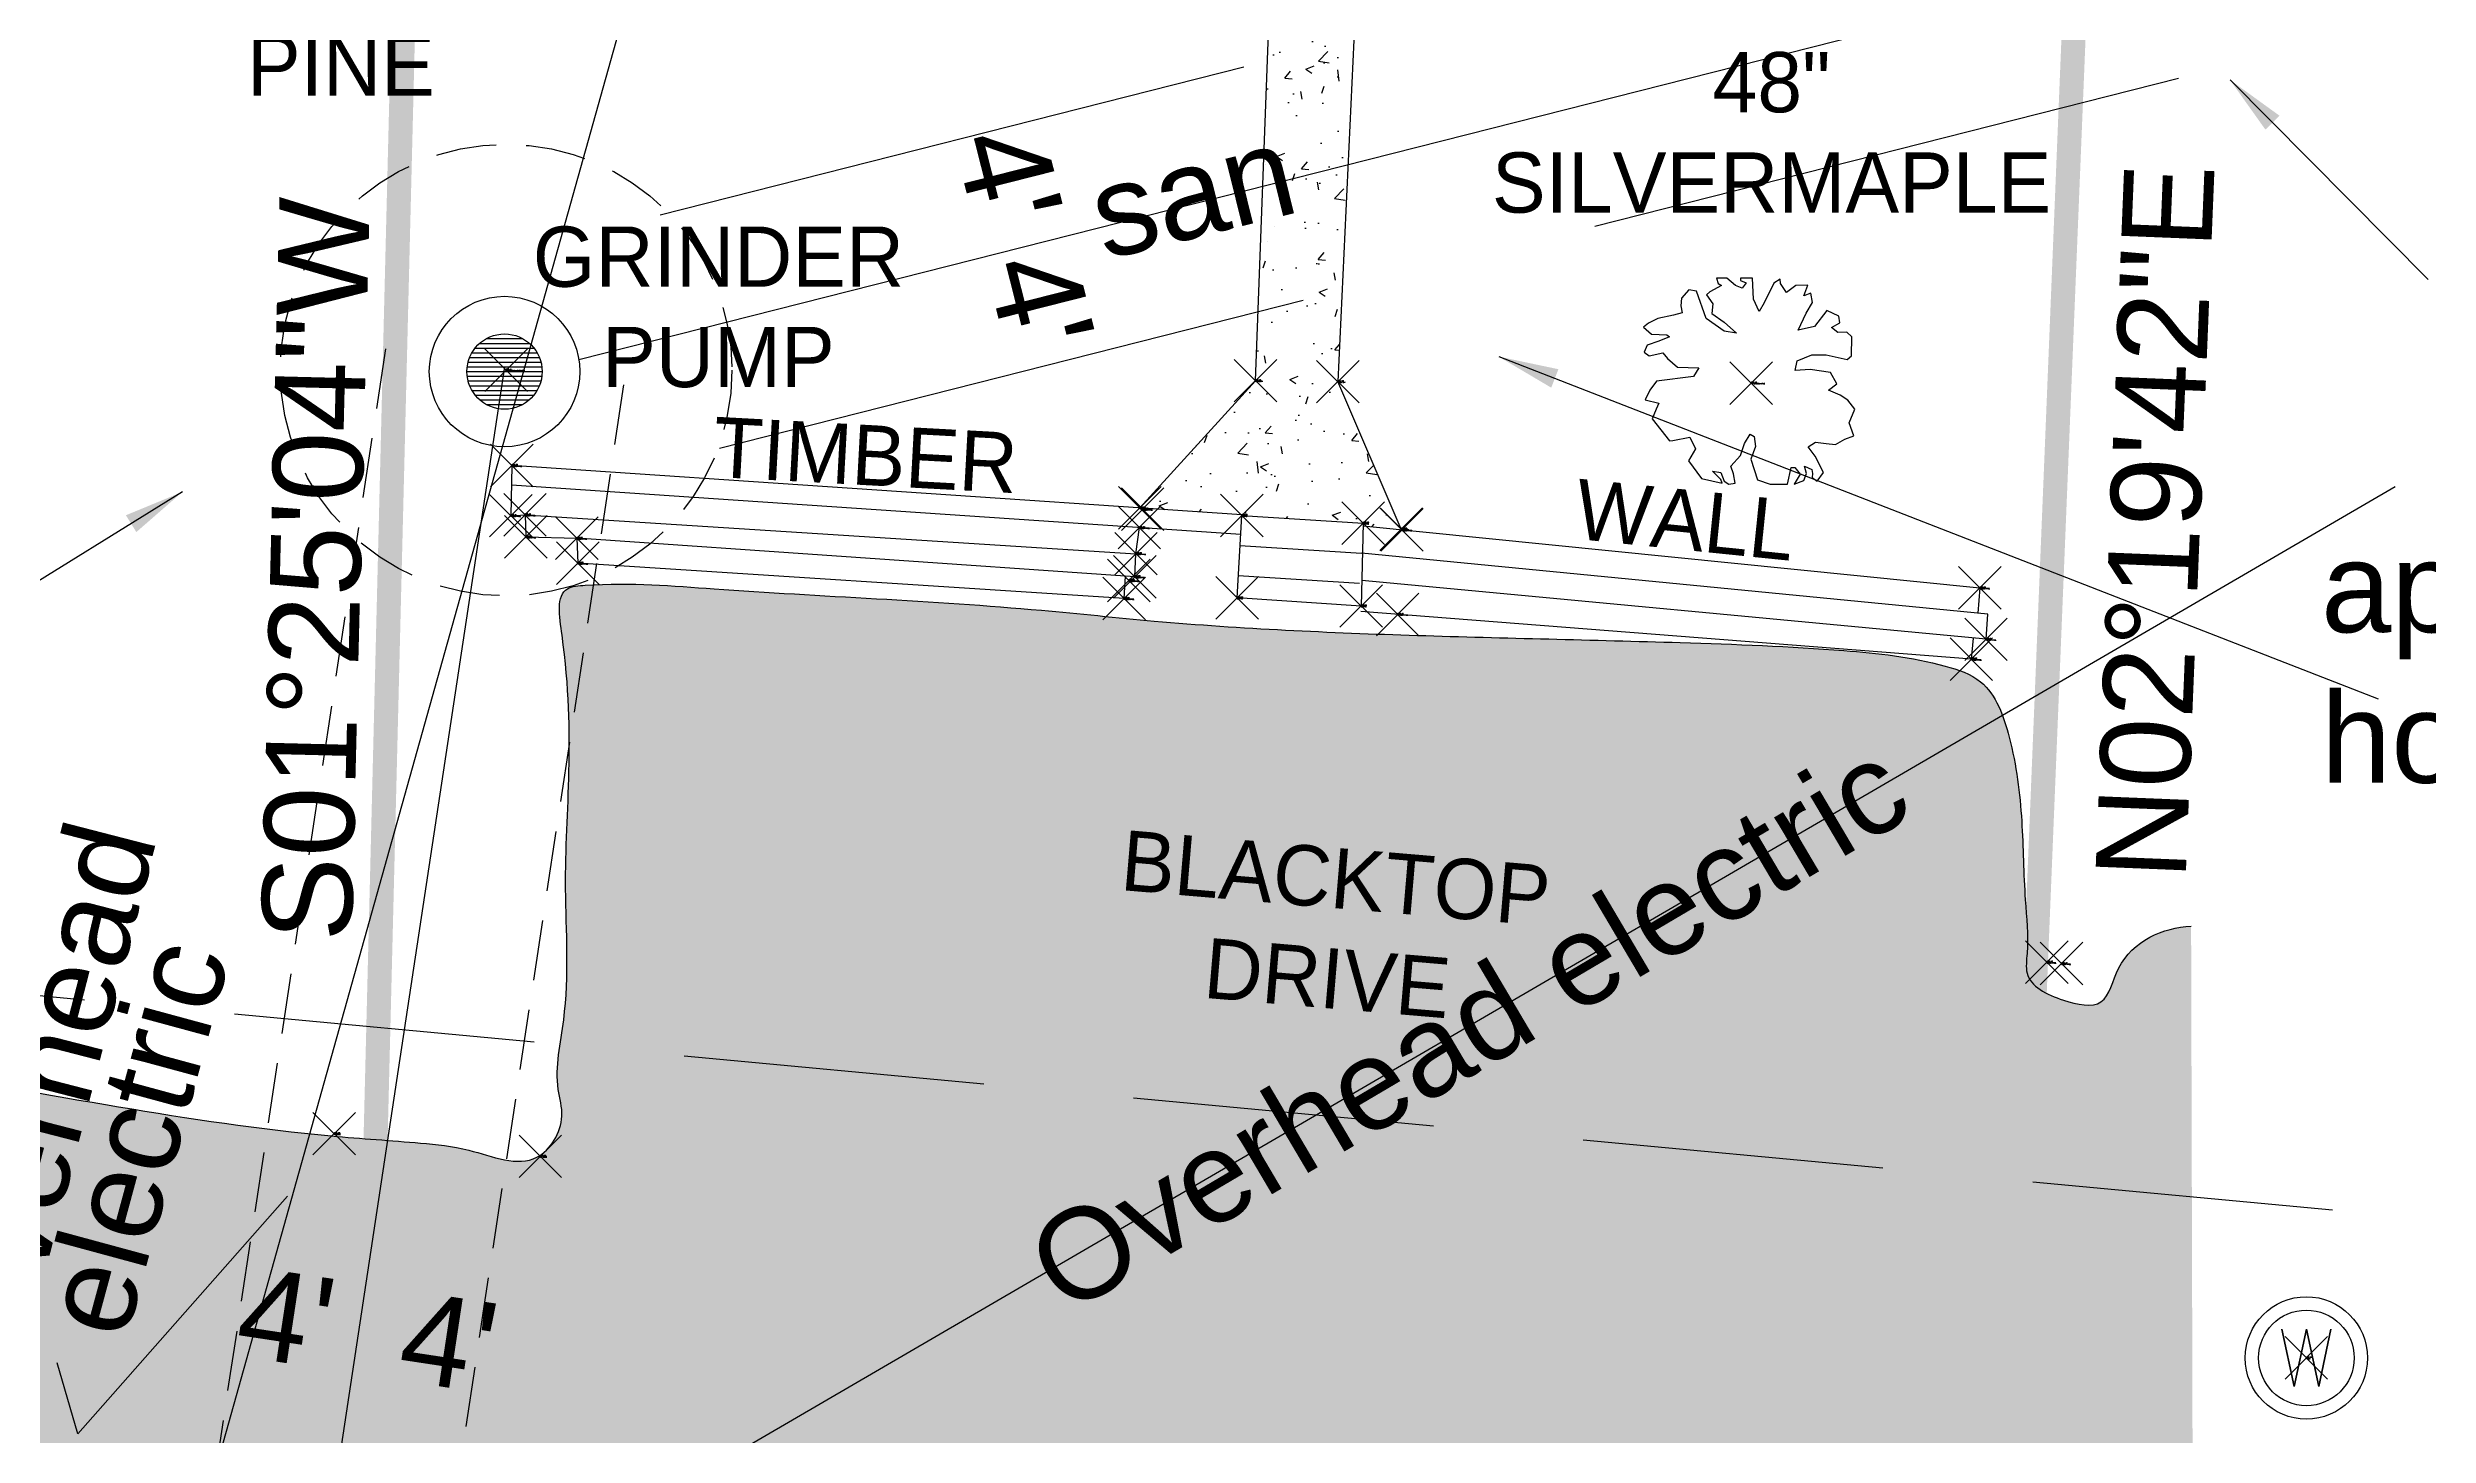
# Model space of a CAD drawing. Header units: feet. Extents: x 855931 to 856750, y 436847 to 437128.
# Drawn here: x 856554.9 to 856634, y 436907.1 to 436953.2 of the extents above; entities that cross this region are included whole.
import ezdxf
from ezdxf.enums import TextEntityAlignment as Align

# ---------------------------------------------------------------- set-up
doc = ezdxf.new("R2010")
doc.units = ezdxf.units.FT
doc.header["$LTSCALE"] = 40
doc.header["$MEASUREMENT"] = 0
doc.linetypes.add('DASHED', pattern=[0.75, 0.5, -0.25])
for name, color, linetype in [('blacktop', 7, 'Continuous'), ('points', 7, 'Continuous'), ('Standard', 7, 'Continuous')]:
    doc.layers.add(name, color=color, linetype=linetype)
doc.styles.add('SHR', font='SIMPLEX', dxfattribs={"height": 0.75})
doc.styles.add('Style1', font='arial.ttf', dxfattribs={"height": 3})
doc.dimstyles.get("Standard").update_dxf_attribs({"dimtxt": 0.18, "dimasz": 0.18, "dimexe": 0.18, "dimexo": 0.0625, "dimgap": 0.09, "dimtad": 0, "dimtih": 1, "dimtoh": 1, "dimdec": 4, "dimzin": 0, "dimdsep": 46, "dimtxsty": 'Standard', "dimcen": 0.09, "dimadec": 0, "dimazin": 0, "dimtfac": 1, "dimtdec": 4, "dimtofl": 0, "dimtmove": 0, "dimatfit": 3, "dimfxl": 0, "dimtolj": 1, "dimtzin": 0, "dimarcsym": 0})

# ---------------------------------------------------------------- blocks, each defined once
blk = doc.blocks.new('A$C5EA422D0')
for p, q in [((1.507937705959193, 6.44944427482551), (1.258725049206987, 6.168242699524853)), ((1.757150362594984, 6.40720237151254), (1.507937705959193, 6.44944427482551)), ((2.0849254388595, 5.493913921993226), (1.757150362594984, 6.40720237151254)), ((2.203200729680248, 6.379143880971242), (2.098163062590174, 6.280784996633884)), ((2.596588375978172, 6.589736727357376), (2.203200729680248, 6.379143880971242)), ((2.766950838733464, 6.842879812116735), (2.42593813885469, 6.842879812116735)), ((2.42593813885469, 6.842879812116735), (2.478600859525613, 6.660037121211644)), ((2.478600859525613, 6.660037121211644), (2.596588375978172, 6.589736727357376)), ((3.05558859242592, 6.589736727357376), (2.766950838733464, 6.842879812116735)), ((3.278326001600362, 6.505561255849898), (3.05558859242592, 6.589736727357376)), ((3.619338701595552, 6.842879812116735), (3.225951055181213, 6.842879812116735)), ((3.225951055181213, 6.842879812116735), (3.225951055181213, 6.758396005549002)), ((3.225951055181213, 6.758396005549002), (3.409551141783595, 6.688095611694735)), ((3.409551141783595, 6.688095611694735), (3.278326001600362, 6.505561255849898)), ((3.658763798535801, 6.140184209041763), (3.619338701595552, 6.842879812116735)), ((4.327551574679092, 6.674220533983316), (4.012726347893476, 6.013766834163107)), ((4.537339134491049, 6.800637908803765), (4.327551574679092, 6.674220533983316)), ((4.550576758221723, 6.660037121211644), (4.537339134491049, 6.800637908803765)), ((4.747126694186591, 6.36496046819957), (4.550576758221723, 6.660037121211644)), ((5.061951920972206, 6.589736727357376), (4.747126694186591, 6.36496046819957)), ((5.455339567386545, 6.603920140187256), (5.061951920972206, 6.589736727357376)), ((5.324402201571502, 6.252726506150793), (5.455339567386545, 6.603920140187256)), ((5.560377234476618, 6.336901977658272), (5.324402201571502, 6.252726506150793)), ((5.612752180779353, 6.027641911874525), (5.560377234476618, 6.336901977658272)), ((0.9965625430922955, 5.606147884042002), (0.4719497566111386, 5.493913921993226)), ((1.285200296784751, 5.690631690667942), (0.9965625430922955, 5.606147884042002)), ((1.258725049206987, 6.168242699524853), (1.245775199844502, 5.915407949825749)), ((1.245775199844502, 5.915407949825749), (1.285200296784751, 5.690631690667942)), ((2.098163062590174, 6.280784996633884), (2.307950622402132, 5.985708343680017)), ((2.307950622402132, 5.985708343680017), (2.268525525345467, 5.662573200126644)), ((2.268525525345467, 5.662573200126644), (2.675150795490481, 5.381371624884196)), ((3.842363885138184, 5.732565258920658), (3.658763798535801, 6.140184209041763)), ((4.012726347893476, 6.013766834163107), (3.842363885138184, 5.732565258920658)), ((5.140802114969119, 5.114353462413419), (5.402964620967396, 5.67644827789627)), ((5.402964620967396, 5.67644827789627), (5.612752180779353, 6.027641911874525)), ((6.084990020957775, 5.760932084464002), (5.678364750929177, 5.226895759522449)), ((6.4913275167346, 5.578089393558912), (6.084990020957775, 5.760932084464002)), ((6.517802764312364, 5.353313134342898), (6.4913275167346, 5.578089393558912)), ((0.1703621535561979, 5.339129721571226), (-3.091990947723389e-07, 5.21271234669257)), ((-3.091990947723389e-07, 5.21271234669257), (0.2621621967991814, 4.974061009823345)), ((0.5113748535513878, 4.748976415547077), (0.1179872072534636, 4.60868396301521)), ((0.4719497566111386, 5.493913921993226), (0.1703621535561979, 5.339129721571226)), ((0.2621621967991814, 4.974061009823345), (0.773537359549664, 4.959877597051673)), ((0.8653374029090628, 4.889577203197405), (0.5113748535513878, 4.748976415547077)), ((0.773537359549664, 4.959877597051673), (0.8653374029090628, 4.889577203197405)), ((2.675150795490481, 5.072419894160703), (2.0849254388595, 5.493913921993226)), ((2.675150795490481, 5.381371624884196), (3.09472591499798, 5.015994578076061)), ((3.09472591499798, 5.015994578076061), (2.675150795490481, 5.072419894160703)), ((5.678364750929177, 5.226895759522449), (5.140802114969119, 5.114353462413419)), ((6.242402634466998, 5.198837268981151), (6.517802764312364, 5.353313134342898)), ((6.45219019416254, 5.030177990847733), (6.242402634466998, 5.198837268981151)), ((6.753777797217481, 5.044053068559151), (6.45219019416254, 5.030177990847733)), ((6.924140259972773, 4.889577203197405), (6.753777797217481, 5.044053068559151)), ((6.911190410610288, 4.257181993918493), (6.924140259972773, 4.889577203197405)), ((0.1179872072534636, 4.60868396301521), (0.02618716389406472, 4.383907703799196)), ((0.02618716389406472, 4.383907703799196), (0.1835997772868723, 4.257181993918493)), ((0.1835997772868723, 4.257181993918493), (0.6425999937346205, 4.355540878255852)), ((0.6425999937346205, 4.355540878255852), (0.7997248327592388, 4.173006522352807)), ((0.7997248327592388, 4.173006522352807), (1.127787683391944, 3.877929869340733)), ((5.035764447879046, 3.765387572231703), (5.10137701802887, 4.088831050787121)), ((5.10137701802887, 4.088831050787121), (5.586564707569778, 4.285548819461837)), ((5.586564707569778, 4.285548819461837), (6.071752397227101, 4.285548819461837)), ((6.071752397227101, 4.285548819461837), (6.766727646579966, 4.130764619039837)), ((6.766727646579966, 4.130764619039837), (6.911190410610288, 4.257181993918493)), ((0.4325246595544741, 3.41419393819524), (0.2097872504964471, 3.119117285241373)), ((1.665350319352001, 3.568669803556986), (0.4325246595544741, 3.41419393819524)), ((1.127787683391944, 3.877929869340733), (1.836000556475483, 3.863746456569061)), ((1.836000556475483, 3.863746456569061), (1.665350319352001, 3.568669803556986)), ((5.534189761267044, 3.807629475544672), (5.035764447879046, 3.765387572231703)), ((6.215927386772819, 3.709270591207314), (5.534189761267044, 3.807629475544672)), ((6.150602591107599, 3.119117285241373), (6.426002720952965, 3.330018466687761)), ((6.426002720952965, 3.330018466687761), (6.215927386772819, 3.709270591207314)), ((0.2097872504964471, 3.119117285241373), (0.05237463710363954, 2.795982141688)), ((0.05237463710363954, 2.795982141688), (0.5113748535513878, 2.683748179639224)), ((0.4195748101919889, 2.487030410964508), (0.2883496700087562, 2.163586932409089)), ((0.5113748535513878, 2.683748179639224), (0.4195748101919889, 2.487030410964508)), ((6.530752613674849, 2.950458007049747), (6.150602591107599, 3.119117285241373)), ((6.79320289415773, 2.782107063976582), (6.530752613674849, 2.950458007049747)), ((7.015940303215757, 2.487030410964508), (6.79320289415773, 2.782107063976582)), ((6.83234021672979, 2.037169557530433), (7.015940303215757, 2.487030410964508)), ((0.2883496700087562, 2.163586932409089), (0.8653374029090628, 1.433141173853073)), ((3.357176195480861, 1.348657367227133), (3.540776282083243, 1.65791743301088)), ((3.540776282083243, 1.65791743301088), (3.672001422266476, 1.57343362638494)), ((6.688165227067657, 1.489258154877461), (6.989752830122598, 1.601800451986492)), ((6.989752830122598, 1.601800451986492), (6.83234021672979, 2.037169557530433)), ((0.8653374029090628, 1.433141173853073), (0.970375069999136, 1.447016251564492)), ((0.970375069999136, 1.447016251564492), (1.534125179052353, 1.559558548673522)), ((1.730962889501825, 1.166123011324089), (1.494987856596708, 0.772687474032864)), ((1.534125179052353, 1.559558548673522), (1.730962889501825, 1.166123011324089)), ((2.898175979033113, 0.5898447830695659), (3.225951055181213, 0.9413467521662824)), ((3.225951055181213, 0.9413467521662824), (3.357176195480861, 1.348657367227133)), ((3.724376368685625, 1.250298482889775), (3.566963755176403, 0.8288044550572522)), ((3.566963755176403, 0.8288044550572522), (3.789988938719034, 0.140292264695745)), ((3.672001422266476, 1.57343362638494), (3.724376368685625, 1.250298482889775)), ((5.46857719111722, 1.236423405178357), (5.717789847869426, 1.390899270540103)), ((5.704552224022336, 0.9271633393946104), (5.46857719111722, 1.236423405178357)), ((5.979952353867702, 0.3792519366834313), (5.704552224022336, 0.9271633393946104)), ((5.717789847869426, 1.390899270540103), (6.071752397227101, 1.348657367227133)), ((6.071752397227101, 1.348657367227133), (6.373340000282042, 1.306723798974417)), ((6.373340000282042, 1.306723798974417), (6.688165227067657, 1.489258154877461)), ((1.494987856596708, 0.772687474032864), (1.927800599834882, 0.1825341680087149)), ((1.927800599834882, 0.1825341680087149), (2.609538225340657, 0.02805830264696851)), ((2.570400902885012, 0.1544756775256246), (2.295000772923231, 0.4214938399964012)), ((2.295000772923231, 0.4214938399964012), (2.570400902885012, 0.3792519366834313)), ((2.570400902885012, 0.3792519366834313), (2.675150795490481, 0.09805036138277501)), ((2.609538225340657, 0.02805830264696851), (2.570400902885012, 0.1544756775256246)), ((2.675150795490481, 0.09805036138277501), (2.832563408883289, -1.878361217677593e-07)), ((2.832563408883289, -1.878361217677593e-07), (3.042350968695246, 0.02805830264696851)), ((2.989976022276096, 0.3370100333704613), (2.898175979033113, 0.5898447830695659)), ((3.042350968695246, 0.02805830264696851), (2.989976022276096, 0.3370100333704613)), ((3.789988938719034, 0.140292264695745), (4.209564058226533, -1.878361217677593e-07)), ((4.78655179112684, -1.878361217677593e-07), (4.904539307579398, 0.5479112148168497)), ((4.904539307579398, 0.5479112148168497), (5.022526824031956, 0.5479112148168497)), ((5.206126910634339, 0.323134955659043), (5.009576974669471, -1.878361217677593e-07)), ((5.009576974669471, -1.878361217677593e-07), (5.324402201571502, 0.1122337742126547)), ((5.022526824031956, 0.5479112148168497), (5.206126910634339, 0.323134955659043)), ((5.324402201571502, 0.1122337742126547), (5.416202244814485, 0.3511934461421333)), ((5.416202244814485, 0.3511934461421333), (5.350589674664661, 0.5898447830695659)), ((5.350589674664661, 0.5898447830695659), (5.586564707569778, 0.4776108210207894)), ((5.586564707569778, 0.4776108210207894), (5.612752180779353, 0.3511934461421333)), ((5.612752180779353, 0.3511934461421333), (5.599802331416868, 0.2105926585500129)), ((5.599802331416868, 0.2105926585500129), (5.77016479417216, 0.09805036138277501)), ((5.77016479417216, 0.09805036138277501), (5.979952353867702, 0.3792519366834313)), ((4.209564058226533, -1.878361217677593e-07), (4.78655179112684, -1.878361217677593e-07))]:
    blk.add_line(p, q)
blk = doc.blocks.new('*X15')
for p, q in [((69.58464054305847, 22.9375), (69.91535945694153, 22.9375)), ((69.62896927043101, 22.96875), (69.87103072956899, 22.96875)), ((69.50196081458769, 22.78125), (69.99803918541231, 22.78125)), ((69.50793854086204, 22.8125), (69.99206145913796, 22.8125)), ((69.51824379727826, 22.84375), (69.98175620272174, 22.84375)), ((69.5334936490539, 22.875), (69.9665063509461, 22.875)), ((69.55484381255005, 22.90625), (69.94515618744995, 22.90625)), ((69.5, 22.75), (70, 22.75)), ((69.50196081458769, 22.71875), (69.99803918541231, 22.71875)), ((69.50793854086204, 22.6875), (69.99206145913796, 22.6875)), ((69.51824379727826, 22.65625), (69.98175620272174, 22.65625)), ((69.5334936490539, 22.625), (69.9665063509461, 22.625)), ((69.55484381255005, 22.59375), (69.94515618744995, 22.59375)), ((69.58464054305847, 22.5625), (69.91535945694153, 22.5625)), ((69.62896927043101, 22.53125), (69.87103072956899, 22.53125))]:
    blk.add_line(p, q)
blk = doc.blocks.new('dh')
for radius in [0.05, 0.025]:
    blk.add_circle((0, 0), radius)
at = {"xscale": 0.1000000000000227, "yscale": 0.1000000000000227, "zscale": 0.1000000000000227}
blk.add_blockref('*X15', (-6.975000000000023, -2.274999999999977), dxfattribs=at)
blk = doc.blocks.new('well')
for radius in [0.002032000000000001, 0.0015875]:
    blk.add_circle((3.552713678800501e-15, 2.486899575160351e-14), radius)
at = {"style": 'SHR'}
blk.add_text('W', height=0.001905000000000001, dxfattribs=at).set_placement((3.552713678800501e-15, -0.0009524999999737105), align=Align.CENTER)

msp = doc.modelspace()

# ---------------------------------------------------------------- hatches: boundary and pattern name
h = msp.add_hatch()
h.set_pattern_fill('AR-CONC', color=256, scale=0.4, style=0)
h.set_pattern_definition([(50, (0, 0), (2.869040730403014, -0.2510085399303805), [0.3, -3.3]), (355, (0, 0), (-0.5550053344520001, 3.008768534800048), [0.24, -2.64]), (100.4514, (0.23908672, -0.02091736), (2.314037526856086, 2.757758168243814), [0.2549607600000001, -2.804568448]), (46.18420000000001, (0, 0.8), (4.268964194502578, -0.6620760573160723), [0.45, -4.95]), (96.6356, (0.35574698, 0.744826772), (3.738650822194813, 3.896471483601767), [0.382441152, -4.206852]), (351.1842, (0, 0.8), (3.738647780534509, 3.896474403701299), [0.36, -3.96]), (21, (0.4, 0.6000000000000001), (2.387628208473847, -1.610475562661355), [0.3, -3.3]), (326.0000000000001, (0.4, 0.6000000000000001), (0.9732613276863269, 2.900600180187412), [0.24, -2.64]), (71.4514, (0.598968932, 0.465793576), (3.36089051432596, 1.29012198683981), [0.2549607600000001, -2.804568448]), (37.50000000000001, (0, 0), (0.04863942126916268, 1.331575415325246), [0, -2.608, 0, -2.68, 0, -2.65]), (7.499999999999999, (0, 0), (1.052278149768594, 1.577646847529441), [0, -1.528, 0, -2.548, 0, -1.01]), (327.5, (-0.892, 0), (2.135289744689636, -0.0902194869375192), [0, -1, 0, -3.12, 0, -4.14]), (317.5, (-1.292, 0), (2.332744677369545, 0.4004199293292706), [0, -1.3, 0, -2.072, 0, -2.94])])
h.paths.add_polyline_path([(856618.0689999999, 436974.889), (856618.8150000001, 436995.469), (856594.44, 436995.827), (856593.9023834058, 436979.1189054445), (856597.3860888422, 436979.0068102055), (856597.2044827213, 436973.3628396305), (856596.205, 436973.395), (856595.025, 436942.151), (856591.1851523112, 436937.9283668703), (856594.5715002033, 436937.6998467748), (856594.57, 436937.673), (856598.605, 436937.4189999999), (856598.6025858382, 436937.3253917338), (856599.8771390487, 436937.1973920156), (856597.7630000002, 436942.1200000001), (856599.2989999999, 436975.227)])
h.paths.add_polyline_path([(856599.4715375495, 436987.6379179748), (856613.9026425972, 436987.6379179748), (856613.9026425972, 436983.033552354), (856599.4715375495, 436983.033552354)], flags=24)
at = {"layer": 'blacktop'}
h = msp.add_hatch(color=252, dxfattribs=at)
edge = h.paths.add_edge_path()
edge.add_line((856626.1747076106, 436898.457149496), (856626.1041132825, 436924.0316556453))
edge.add_spline(control_points=[(856626.1041132826, 436924.0316556453), (856625.1804337553, 436923.9912438597), (856623.687475543, 436923.3419974346), (856623.3184106144, 436921.2146444536), (856621.7405714487, 436921.5434511765), (856620.5345618087, 436922.1350924543), (856620.7241148725, 436923.5306080055), (856620.5409460559, 436925.1645306378), (856620.5237919183, 436927.6089400878), (856620.2229895801, 436930.0226092336), (856619.4746401139, 436932.1753458628), (856617.2321419595, 436932.9381451302), (856613.9127245835, 436933.286029592), (856608.0302009312, 436933.5071709855), (856600.4022760226, 436933.6545946646), (856593.30876841, 436933.9662993364), (856585.5691011986, 436934.8014231227), (856579.0844550657, 436935.039952189), (856574.1297277627, 436935.4688823598), (856571.7424981331, 436935.2789270642), (856572.535429507, 436930.6436629725), (856571.8968681478, 436926.7821413615), (856572.297649971, 436921.5874635865), (856571.6801021434, 436919.0675249032), (856572.1588597405, 436917.5040224844), (856571.1041857786, 436915.7548200667), (856569.072878005, 436916.6594193327), (856566.8668746806, 436916.8755512328), (856560.531921, 436917.2818534329), (856554.9390176424, 436918.5105939638), (856550.2377922611, 436919.1781106581)], knot_values=[0, 0, 0, 0, 2.773689390711908, 4.048207569218519, 5.296661130959905, 6.801052352973187, 7.453945908207373, 9.235558018201544, 11.84983125937102, 14.67027192686047, 16.74107979138864, 18.02993781193192, 21.4297724402317, 26.874917117016, 35.60743817308455, 44.36592174735655, 48.12395925111147, 59.02699635722957, 63.30421326103765, 63.90979306116528, 65.46324623583365, 73.89235341398849, 78.23633347873482, 80.55798433969835, 81.45618222009966, 83.05454732443164, 85.32355203949676, 86.9443776436894, 89.922998386172, 104.1681339631783, 104.1681339631783, 104.1681339631783, 104.1681339631783], degree=3, periodic=0)
edge.add_line((856550.237792261, 436919.1781106582), (856549.6963077476, 436905.6064925586))
edge.add_line((856549.6963077476, 436905.6064925586), (856626.1747076106, 436898.457149496))
edge = h.paths.add_edge_path()
edge.add_line((856549.6963077476, 436905.6064925587), (856549.621, 436903.719))
edge.add_spline(control_points=[(856549.621, 436903.719), (856556.9583276752, 436903.5545925545), (856570.880876895, 436899.9038699195), (856589.3972504819, 436898.573355307), (856609.2964293907, 436892.7007567182), (856619.5664375864, 436883.0493978423), (856626.2348871706, 436876.6556455095)], knot_values=[0, 0, 0, 0, 22.01750814690185, 42.65615078637619, 55.69365764159239, 83.40889891317087, 83.40889891317087, 83.40889891317087, 83.40889891317087], degree=3, periodic=0)
edge.add_line((856626.2348871706, 436876.6556455097), (856626.1747076107, 436898.457149496))
edge.add_line((856626.1747076107, 436898.457149496), (856549.6963077476, 436905.6064925587))
h.paths.add_polyline_path([(856589.6819236054, 436927.8122575426), (856605.9572579326, 436926.4370229036), (856605.4240036848, 436920.1261789807), (856589.1486693575, 436921.5014136198)], flags=24)

# ---------------------------------------------------------------- linework, layer by layer
at = {"color": 252}
for p, q in [((856599.299, 436975.227), (856597.763, 436942.12)), ((856595.025, 436942.151), (856596.205, 436973.395)), ((856591.183, 436937.926), (856595.025, 436942.151)), ((856599.867, 436937.221), (856597.763, 436942.12))]:
    msp.add_line(p, q, dxfattribs=at)
for p, q in [((856570.326, 436939.336), (856570.292, 436937.666)), ((856594.5715002032, 436937.6998467747), (856570.326, 436939.336)), ((856594.5348399715, 436937.0437963526), (856570.312611312, 436938.6783791499)), ((856570.292, 436937.666), (856570.762, 436937.695)), ((856570.762, 436937.695), (856570.786, 436936.961)), ((856570.762, 436937.695), (856591.055, 436936.404)), ((856591.055, 436936.404), (856591.168, 436937.271)), ((856594.417, 436934.935), (856594.57, 436937.673)), ((856594.57, 436937.673), (856598.605, 436937.419)), ((856598.605, 436937.419), (856598.534, 436934.666)), ((856598.6025858384, 436937.3253917337), (856619.089, 436935.268)), ((856570.786, 436936.961), (856572.484, 436936.918)), ((856572.484, 436936.918), (856572.512, 436936.089)), ((856591.015, 436935.638), (856572.484, 436936.918)), ((856594.5071751572, 436936.6749754316), (856598.5421751572, 436936.4209754316)), ((856590.66, 436934.915), (856572.512, 436936.089)), ((856591.015, 436935.638), (856591.055, 436936.404)), ((856619.3571631906, 436934.3945530393), (856598.5421751572, 436936.4209754316)), ((856590.66, 436934.915), (856590.7113886729, 436935.6589714802)), ((856598.534, 436934.666), (856594.417, 436934.935)), ((856594.4443503144, 436935.6769508632), (856598.4793503145, 436935.4229508631)), ((856619.292, 436933.56), (856598.5558900946, 436935.5147807135)), ((856619.089, 436935.268), (856619.0209712607, 436934.4272826692)), ((856618.805, 436932.9), (856598.5292845268, 436934.4831591868)), ((856619.292, 436933.56), (856619.3545697493, 436934.3948055213)), ((856618.805, 436932.9), (856618.870959476, 436933.5996912391)), ((856565.796888958, 436916.945064238), (856565.796888958, 436916.945064238))]:
    msp.add_line(p, q)
at = {"linetype": 'DASHED', "ltscale": 0.5}
msp.add_line((856705.4781384885, 436907.6156560358), (856413.5468108149, 436934.9059395141), dxfattribs=at)
at = {"const_width": 0.8}
msp.add_lwpolyline([(856568.2834547185, 437017.4097454775), (856567.823, 436998.806), (856565.4776316144, 436904.0461143063), (856619.9773526088, 436898.922832982), (856624.33, 437005.971), (856624.6762318411, 437014.4861588495)], dxfattribs=at)
at = {"start_tangent": (0.9900696323787899, -0.1405778184541495), "end_tangent": (0.9990443023417066, 0.0437090603716544)}
msp.add_spline([(856550.2377922611, 436919.1781106581), (856564.3252647843, 436917.064581497), (856567.2944087192, 436916.8271666251), (856568.8977516507, 436916.5897490957), (856571.1543013566, 436916.3523342237), (856571.985662605, 436917.7174750522), (856571.8668955854, 436918.6077861368), (856572.045046115, 436920.9225917677), (856572.1104054479, 436925.2660801078), (856571.9916423727, 436933.69435058), (856572.1697889577, 436935.2375552198), (856572.7636201113, 436935.3562626558), (856577.0391894286, 436935.2375552198), (856587.9188795352, 436934.5244203647), (856591.660005153, 436934.1682953994), (856600.4054389006, 436933.6903591189), (856609.134732009, 436933.4529442469), (856614.5733976754, 436933.1873951547), (856617.9339560537, 436932.6721060261), (856619.1110630456, 436932.1471544791), (856620.0611913137, 436930.3071812494), (856620.4768719379, 436927.5175405597), (856620.5956350131, 436924.9059663388), (856620.6550185229, 436923.1253441696), (856620.6550185229, 436922.4724506144), (856621.8621702968, 436921.5746880937), (856623.1092121694, 436921.5153343757), (856623.7030393786, 436922.6430603322), (856626.1041132826, 436924.0316556453)], degree=3, dxfattribs=at)
at = {"layer": 'points', "linetype": 'Continuous'}
for points in [[(856570.839, 436943.21), (856569.4249999999, 436941.796)], [(856570.839, 436941.796), (856569.4249999999, 436943.21)], [(856595.7320000001, 436942.858), (856594.318, 436941.444)], [(856595.7320000001, 436941.444), (856594.318, 436942.858)], [(856598.4700000001, 436942.827), (856597.056, 436941.413)], [(856598.4700000001, 436941.413), (856597.056, 436942.827)], [(856612.1980000001, 436942.779), (856610.784, 436941.365)], [(856612.1980000001, 436941.365), (856610.784, 436942.779)], [(856571.033, 436940.043), (856569.619, 436938.629)], [(856571.033, 436938.629), (856569.619, 436940.043)], [(856570.9990000001, 436938.373), (856569.585, 436936.959)], [(856570.9990000001, 436936.959), (856569.585, 436938.373)], [(856571.469, 436938.402), (856570.0549999999, 436936.988)], [(856571.469, 436936.988), (856570.0549999999, 436938.402)], [(856591.89, 436938.633), (856590.4759999999, 436937.219)], [(856591.89, 436937.219), (856590.4759999999, 436938.633)], [(856591.983, 436938.591), (856590.5689999999, 436937.177)], [(856591.983, 436937.177), (856590.5689999999, 436938.591)], [(856595.277, 436938.38), (856593.8629999999, 436936.966)], [(856595.277, 436936.966), (856593.8629999999, 436938.38)], [(856599.312, 436938.126), (856597.8979999999, 436936.712)], [(856599.312, 436936.712), (856597.8979999999, 436938.126)], [(856571.493, 436937.668), (856570.0789999999, 436936.254)], [(856571.493, 436936.254), (856570.0789999999, 436937.668)], [(856573.1910000001, 436937.625), (856571.777, 436936.211)], [(856573.1910000001, 436936.211), (856571.777, 436937.625)], [(856591.875, 436937.978), (856590.4609999999, 436936.564)], [(856591.875, 436936.564), (856590.4609999999, 436937.978)], [(856600.574, 436937.928), (856599.1599999999, 436936.514)], [(856600.574, 436936.514), (856599.1599999999, 436937.928)], [(856600.598, 436937.903), (856599.1839999999, 436936.489)], [(856600.598, 436936.489), (856599.1839999999, 436937.903)], [(856573.219, 436936.796), (856571.8049999999, 436935.382)], [(856573.219, 436935.382), (856571.8049999999, 436936.796)], [(856591.7620000001, 436937.111), (856590.348, 436935.697)], [(856591.7620000001, 436935.697), (856590.348, 436937.111)], [(856591.527, 436936.22), (856590.1129999999, 436934.806)], [(856591.527, 436934.806), (856590.1129999999, 436936.22)], [(856591.7220000001, 436936.345), (856590.308, 436934.931)], [(856591.7220000001, 436934.931), (856590.308, 436936.345)], [(856619.7960000001, 436935.975), (856618.382, 436934.561)], [(856619.7960000001, 436934.561), (856618.382, 436935.975)], [(856591.3670000001, 436935.622), (856589.953, 436934.208)], [(856591.3670000001, 436934.208), (856589.953, 436935.622)], [(856595.1240000001, 436935.642), (856593.71, 436934.228)], [(856595.1240000001, 436934.228), (856593.71, 436935.642)], [(856599.241, 436935.373), (856597.8269999999, 436933.959)], [(856599.241, 436933.959), (856597.8269999999, 436935.373)], [(856600.4550000001, 436935.095), (856599.041, 436933.681)], [(856600.4550000001, 436933.681), (856599.041, 436935.095)], [(856619.9990000001, 436934.267), (856618.585, 436932.853)], [(856619.9990000001, 436932.853), (856618.585, 436934.267)], [(856619.5120000001, 436933.607), (856618.098, 436932.193)], [(856619.5120000001, 436932.193), (856618.098, 436933.607)], [(856622.022, 436923.542), (856620.6079999999, 436922.128)], [(856622.022, 436922.128), (856620.6079999999, 436923.542)], [(856622.508, 436923.496), (856621.0939999999, 436922.082)], [(856622.508, 436922.082), (856621.0939999999, 436923.496)], [(856565.13, 436917.847), (856563.7159999999, 436916.433)], [(856565.13, 436916.433), (856563.7159999999, 436917.847)], [(856571.978, 436917.091), (856570.5639999999, 436915.677)], [(856571.978, 436915.677), (856570.5639999999, 436917.091)], [(856630.64, 436910.396), (856629.2259999999, 436908.982)], [(856630.64, 436908.982), (856629.2259999999, 436910.396)]]:
    msp.add_lwpolyline(points, dxfattribs=at)
at = {"layer": 'Standard', "linetype": 'DASHED'}
for p, q in [((856623.716992897, 436959.9414804761, 854), (856571.567930353, 436946.7166529401)), ((856625.6835165294, 436952.1869472984, 854), (856573.5344539854, 436938.9621197624))]:
    msp.add_line(p, q, dxfattribs=at)
at = {"layer": 'Standard'}
for p, q in [((856557.9320135675, 436896.8769455511), (856575.1170487808, 436958.164104383)), ((856624.7002547132, 436956.0642138872, 854), (856572.5511921692, 436942.8393863513)), ((856570.0810976401, 436942.6101068229), (856561.2657009767, 436884.4209141448)), ((856557.779179126, 436894.9061367739), (856632.8800649302, 436938.6385057823))]:
    msp.add_line(p, q, dxfattribs=at)
at = {"layer": 'Standard', "linetype": 'DASHED', "ltscale": 0.1}
for p, q in [((856566.1262240706, 436943.209252088), (856557.3108274072, 436885.0200594098)), ((856574.0359712096, 436942.0109615579), (856565.2205745463, 436883.8217688797))]:
    msp.add_line(p, q, dxfattribs=at)
msp.add_circle((856570.132, 436942.503), 7.5, dxfattribs=at)

# ---------------------------------------------------------------- block references
msp.add_blockref('A$C5EA422D0', (856607.9134492443, 436938.7193470353))
at = {"xscale": 50, "yscale": 50, "zscale": 50}
msp.add_blockref('dh', (856570.0810976401, 436942.4538568229), dxfattribs=at)
at = {"xscale": 1000, "yscale": 1000, "zscale": 1000, "rotation": 359.9999996971991}
msp.add_blockref('well', (856629.933, 436909.689), dxfattribs=at)

# ---------------------------------------------------------------- texts
at = {"color": 250, "char_height": 2, "attachment_point": 8}
for s, insert in [('{\\C7;12"\\PPINE}', (856564.64437374, 436951.6218627304)), ('{\\C7;48"\\PSILVERMAPLE}', (856612.1689157774, 436947.7048043461)), ('{\\C7;GRINDER\\PPUMP}', (856577.1860507753, 436941.909250079))]:
    msp.add_mtext(s, dxfattribs=dict(at, insert=insert))
at = {"char_height": 3, "attachment_point": 8, "style": 'Style1'}
for s, insert, rotation in [('N02°19\'42"E', (856626.4447703646, 436937.4148763341), 87.6715993236371), ('S01°25\'04"W', (856565.3421560953, 436935.8469389607), 88.58218191269647)]:
    msp.add_mtext(s, dxfattribs=dict(at, insert=insert, rotation=rotation))
at = {"color": 250, "char_height": 2, "attachment_point": 8}
for s, insert, rotation in [('{\\C7;TIMBER}', (856582.0174642693, 436938.6847080796), 356.9074624069966), ('{\\C7;WALL}', (856609.1964467015, 436936.536196145), 354.1824871047153), ('BLACKTOP \\PDRIVE', (856597.3284355407, 436921.3120208205), 355.170089421341)]:
    msp.add_mtext(s, dxfattribs=dict(at, insert=insert, rotation=rotation))
at = {"layer": 'points', "color": 1, "char_height": 0.04, "attachment_point": 7, "style": 'Style1'}
for s, insert, width in [('\\Ftxt.shx;\\W1.0000000000;\\T1.0000000000;\\o\\l855.41', (856570.132, 436942.503), 7.200000000000001), ('\\Ftxt.shx;\\W1.0000000000;\\T1.0000000000;\\o\\l854.45', (856595.025, 436942.151), 7.600000000000001), ('\\Ftxt.shx;\\W1.0000000000;\\T1.0000000000;\\o\\l854.58', (856597.763, 436942.12), 7.600000000000001), ('\\Ftxt.shx;\\W1.0000000000;\\T1.0000000000;\\o\\l854.53', (856611.491, 436942.072), 7.600000000000001), ('\\Ftxt.shx;\\W1.0000000000;\\T1.0000000000;\\o\\l854.89', (856570.326, 436939.336), 7.600000000000001), ('\\Ftxt.shx;\\W1.0000000000;\\T1.0000000000;\\o\\l855.31', (856570.292, 436937.666), 7.200000000000001), ('\\Ftxt.shx;\\W1.0000000000;\\T1.0000000000;\\o\\l855.48', (856570.762, 436937.695), 7.600000000000001), ('\\Ftxt.shx;\\W1.0000000000;\\T1.0000000000;\\o\\l855.14', (856591.168, 436937.271), 7.200000000000001), ('\\Ftxt.shx;\\W1.0000000000;\\T1.0000000000;\\o\\l855.03', (856591.183, 436937.926), 7.400000000000001), ('\\Ftxt.shx;\\W1.0000000000;\\T1.0000000000;\\o\\l854.95', (856591.276, 436937.884), 7.600000000000001), ('\\Ftxt.shx;\\W1.0000000000;\\T1.0000000000;\\o\\l854.96', (856594.57, 436937.673), 7.600000000000001), ('\\Ftxt.shx;\\W1.0000000000;\\T1.0000000000;\\o\\l855.02', (856598.605, 436937.419), 7.400000000000001), ('\\Ftxt.shx;\\W1.0000000000;\\T1.0000000000;\\o\\l855.50', (856570.786, 436936.961), 7.400000000000001), ('\\Ftxt.shx;\\W1.0000000000;\\T1.0000000000;\\o\\l855.77', (856572.484, 436936.918), 7.6), ('\\Ftxt.shx;\\W1.0000000000;\\T1.0000000000;\\o\\l854.95', (856599.867, 436937.221), 7.600000000000001), ('\\Ftxt.shx;\\W1.0000000000;\\T1.0000000000;\\o\\l854.96', (856599.891, 436937.196), 7.600000000000001), ('\\Ftxt.shx;\\W1.0000000000;\\T1.0000000000;\\o\\l855.94', (856572.512, 436936.089), 7.600000000000001), ('\\Ftxt.shx;\\W1.0000000000;\\T1.0000000000;\\o\\l855.50', (856591.055, 436936.404), 7.400000000000001), ('\\Ftxt.shx;\\W1.0000000000;\\T1.0000000000;\\o\\l856.21', (856590.66, 436934.915), 7.199999999999999), ('\\Ftxt.shx;\\W1.0000000000;\\T1.0000000000;\\o\\l855.96', (856590.82, 436935.513), 7.600000000000001), ('\\Ftxt.shx;\\W1.0000000000;\\T1.0000000000;\\o\\l855.96', (856591.015, 436935.638), 7.600000000000001), ('\\Ftxt.shx;\\W1.0000000000;\\T1.0000000000;\\o\\l855.90', (856594.417, 436934.935), 7.400000000000001), ('\\Ftxt.shx;\\W1.0000000000;\\T1.0000000000;\\o\\l855.68', (856619.089, 436935.268), 7.600000000000001), ('\\Ftxt.shx;\\W1.0000000000;\\T1.0000000000;\\o\\l856.02', (856598.534, 436934.666), 7.4), ('\\Ftxt.shx;\\W1.0000000000;\\T1.0000000000;\\o\\l856.10', (856599.748, 436934.388), 7.000000000000002), ('\\Ftxt.shx;\\W1.0000000000;\\T1.0000000000;\\o\\l856.01', (856619.292, 436933.56), 6.999999999999999), ('\\Ftxt.shx;\\W1.0000000000;\\T1.0000000000;\\o\\l856.03', (856618.805, 436932.9), 7.4), ('\\Ftxt.shx;\\W1.0000000000;\\T1.0000000000;\\o\\l856.43', (856621.315, 436922.835), 7.600000000000001), ('\\Ftxt.shx;\\W1.0000000000;\\T1.0000000000;\\o\\l856.42', (856621.801, 436922.789), 7.600000000000001), ('\\Ftxt.shx;\\W1.0000000000;\\T1.0000000000;\\o\\l857.18', (856564.423, 436917.14), 7.200000000000001), ('\\Ftxt.shx;\\W1.0000000000;\\T1.0000000000;\\o\\l857.06', (856571.271, 436916.384), 7.400000000000001), ('\\Ftxt.shx;\\W1.0000000000;\\T1.0000000000;\\o\\l857.54', (856629.933, 436909.689), 7.600000000000001)]:
    msp.add_mtext(s, dxfattribs=dict(at, insert=insert, width=width))
at = {"layer": 'points', "color": 3, "char_height": 0.04, "attachment_point": 1, "style": 'Style1'}
for s, insert, width in [('\\Ftxt.shx;\\W1.0000000000;\\T1.0000000000;\\o\\lGRINDER.PUMP.CENTER', (856570.132, 436942.5015305797), 22), ('\\Ftxt.shx;\\W1.0000000000;\\T1.0000000000;\\o\\lCONC.SW', (856595.025, 436942.1495305797), 9.2), ('\\Ftxt.shx;\\W1.0000000000;\\T1.0000000000;\\o\\lCONC.SW', (856597.763, 436942.1185305797), 9.2), ('\\Ftxt.shx;\\W1.0000000000;\\T1.0000000000;\\o\\l48"SILVER.MAPLE', (856611.491, 436942.0705305797), 18), ('\\Ftxt.shx;\\W1.0000000000;\\T1.0000000000;\\o\\lTIMBER.WALL', (856570.326, 436939.3345305797), 13.6), ('\\Ftxt.shx;\\W1.0000000000;\\T1.0000000000;\\o\\lTIMBER.WALL', (856570.292, 436937.6645305797), 13.6), ('\\Ftxt.shx;\\W1.0000000000;\\T1.0000000000;\\o\\lTIMBER.WALL', (856570.762, 436937.6935305797), 13.6), ('\\Ftxt.shx;\\W1.0000000000;\\T1.0000000000;\\o\\lTIMBER.WALL', (856591.168, 436937.2695305797), 13.6), ('\\Ftxt.shx;\\W1.0000000000;\\T1.0000000000;\\o\\lCONC.SW', (856591.183, 436937.9245305797), 9.2), ('\\Ftxt.shx;\\W1.0000000000;\\T1.0000000000;\\o\\lTIMBER.WALL', (856591.276, 436937.8825305797), 13.6), ('\\Ftxt.shx;\\W1.0000000000;\\T1.0000000000;\\o\\lSTAIRS', (856594.57, 436937.6715305797), 8), ('\\Ftxt.shx;\\W1.0000000000;\\T1.0000000000;\\o\\lSTAIRS', (856598.605, 436937.4175305797), 8), ('\\Ftxt.shx;\\W1.0000000000;\\T1.0000000000;\\o\\lTIMBER.WALL', (856570.786, 436936.9595305797), 13.6), ('\\Ftxt.shx;\\W1.0000000000;\\T1.0000000000;\\o\\lTIMBER.WALL', (856572.484, 436936.9165305797), 13.6), ('\\Ftxt.shx;\\W1.0000000000;\\T1.0000000000;\\o\\lCONC.SW', (856599.867, 436937.2195305797), 9.2), ('\\Ftxt.shx;\\W1.0000000000;\\T1.0000000000;\\o\\lTIMBER.WALL', (856599.891, 436937.1945305797), 13.6), ('\\Ftxt.shx;\\W1.0000000000;\\T1.0000000000;\\o\\lTIMBER.WALL', (856572.512, 436936.0875305797), 13.6), ('\\Ftxt.shx;\\W1.0000000000;\\T1.0000000000;\\o\\lTIMBER.WALL', (856591.055, 436936.4025305797), 13.6), ('\\Ftxt.shx;\\W1.0000000000;\\T1.0000000000;\\o\\lTIMBER.WALL', (856590.66, 436934.9135305797), 13.6), ('\\Ftxt.shx;\\W1.0000000000;\\T1.0000000000;\\o\\lTIMBER.WALL', (856590.82, 436935.5115305796), 13.6), ('\\Ftxt.shx;\\W1.0000000000;\\T1.0000000000;\\o\\lTIMBER.WALL', (856591.015, 436935.6365305796), 13.6), ('\\Ftxt.shx;\\W1.0000000000;\\T1.0000000000;\\o\\lSTAIRS', (856594.417, 436934.9335305797), 8), ('\\Ftxt.shx;\\W1.0000000000;\\T1.0000000000;\\o\\lTIMBER.WALL', (856619.089, 436935.2665305797), 13.6), ('\\Ftxt.shx;\\W1.0000000000;\\T1.0000000000;\\o\\lSTAIRS', (856598.534, 436934.6645305797), 8), ('\\Ftxt.shx;\\W1.0000000000;\\T1.0000000000;\\o\\lTIMBER.WALL', (856599.748, 436934.3865305796), 13.6), ('\\Ftxt.shx;\\W1.0000000000;\\T1.0000000000;\\o\\lTIMBER.WALL', (856619.292, 436933.5585305797), 13.6), ('\\Ftxt.shx;\\W1.0000000000;\\T1.0000000000;\\o\\lTIMBER.WALL', (856618.805, 436932.8985305797), 13.6), ('\\Ftxt.shx;\\W1.0000000000;\\T1.0000000000;\\o\\lBRICK.WALL', (856621.315, 436922.8335305797), 12.4), ('\\Ftxt.shx;\\W1.0000000000;\\T1.0000000000;\\o\\lBRICK.WALL', (856621.801, 436922.7875305797), 12.4), ('\\Ftxt.shx;\\W1.0000000000;\\T1.0000000000;\\o\\lBT.EDGE', (856564.423, 436917.1385305797), 8.799999999999999), ('\\Ftxt.shx;\\W1.0000000000;\\T1.0000000000;\\o\\lBT.EDGE', (856571.271, 436916.3825305797), 8.799999999999999), ('\\Ftxt.shx;\\W1.0000000000;\\T1.0000000000;\\o\\lWELL', (856629.933, 436909.6875305797), 6.4)]:
    msp.add_mtext(s, dxfattribs=dict(at, insert=insert, width=width))
at = {"layer": 'Standard', "style": 'Style1'}
for s, rotation, p in [("4' 4'", 284.2300296395522, (856584.9902728712, 436950.1205140313, 219.8060703564385)), ('san', 13.87620152806747, (856590.0086526269, 436946.1572086401, 230.5442618967722)), ('Overhead electric', 30.55066589980745, (856588.7051693274, 436911.0714456751)), ('overhead', 75.53895378194149, (856554.1809623986, 436910.0410437446)), ('electric', 74.82976549889578, (856557.4958474601, 436910.2154014826)), ("4'  4'", 351.3854565194551, (856561.0625402378, 436909.784587782))]:
    msp.add_text(s, height=3, rotation=rotation, dxfattribs=at).set_placement(p)
at = {"layer": 'Standard', "insert": (856630.4205772058, 436936.7950572245), "char_height": 3, "width": 40.41668714303523, "attachment_point": 1, "style": 'Style1'}
msp.add_mtext('approx lateral to\\Phouse #3194', dxfattribs=at)

# ---------------------------------------------------------------- leaders
at = {"layer": 'Standard'}
for points in [[(856627.3961649265, 436952.1434510715), (856633.9760523721, 436945.51418589)], [(856603.1044680013, 436942.9509860633), (856632.3139272749, 436931.5881588384)], [(856559.3780531826, 436938.4544653717), (856547.7132786275, 436931.2367776403)], [(856562.8723476657, 436915.0589737202), (856555.9036939782, 436907.1619283272), (856555.2192709731, 436909.5248215146)]]:
    msp.add_leader(points, dimstyle='Standard', override={"dimscale": 40, "dimasz": 0.05, "dimpost": "'"}, dxfattribs=at)

doc.saveas('drawing.dxf')
